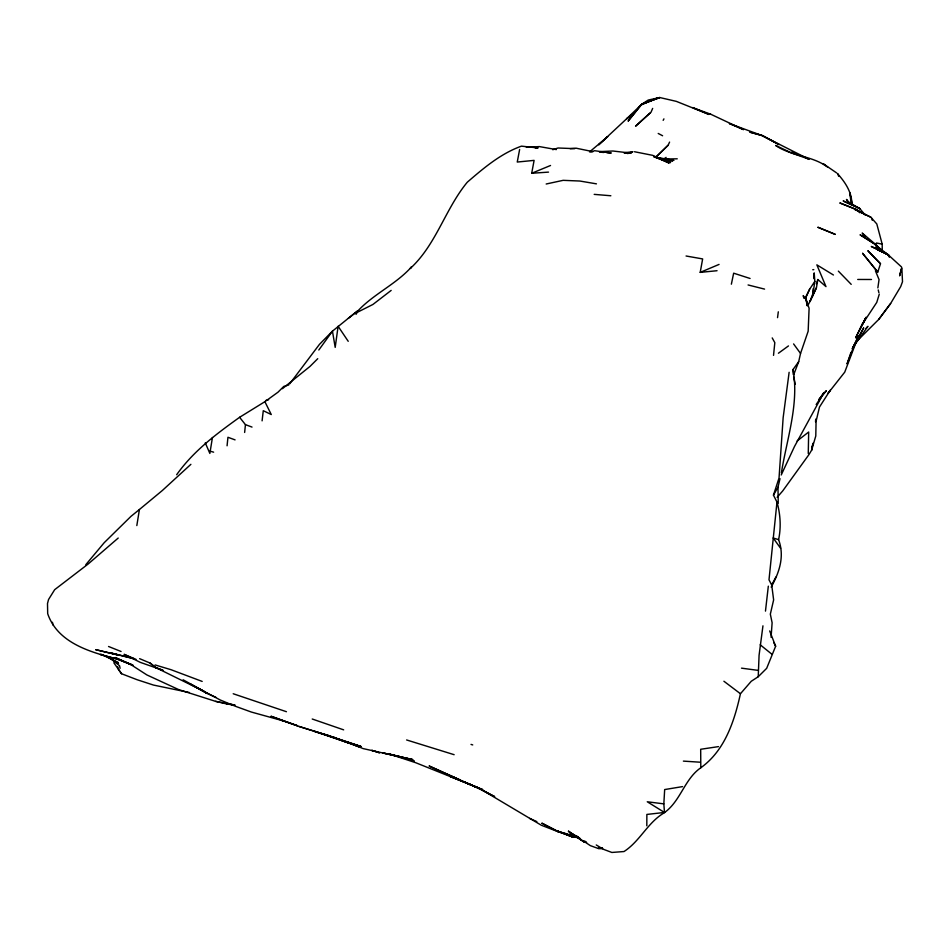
<?xml version="1.0" encoding="UTF-8"?>
<svg xmlns="http://www.w3.org/2000/svg" width="950" height="950" viewBox="0 0 950 950"><rect width="100%" height="100%" fill="white"/><g stroke="black" fill="none" stroke-linecap="round" stroke-linejoin="round"><path stroke-width="1.43" d="M646.807 825.788L646.867 814.435L664.489 812.452L663.836 803.866L664.668 789.557L682.539 786.612M535.159 147.879L538.092 147.951L521.455 146.146C500.804 153.52 483.894 167.901 467.519 182.008L466.984 182.578C445.122 209.273 436.157 244.708 410.246 268.494L411.445 266.986C395.901 284.335 373.813 293.882 357.912 310.876L356.012 314.355M876.328 245.789L876.422 242.986L882.182 244.138L882.253 249.838M596.268 844.954L603.369 849.276L611.871 852.459L624.019 851.533C640.098 841.154 647.722 822.308 664.561 812.606L665.166 812.096C680.782 800.328 684.76 778.81 700.803 767.766L700.684 749.277L718.485 746.617M815.539 421.895L815.694 419.104M813.176 288.646L812.701 295.806L808.414 304.451M813.829 278.623L814.197 272.899L814.827 281.39L812.701 295.806L816.418 287.791L817.867 279.514L825.989 286.627L816.857 264.848L833.423 275.001M700.803 767.766C724.85 750.547 734.386 721.252 740.442 693.738L751.248 681.281L758.231 676.721L759.074 655.298L762.957 625.824M771.068 637.307L772.124 622.784L770.331 614.163L773.633 599.878L771.709 585.022L769.001 579.797L776.981 502.075L773.454 495.14L779.036 478.028L783.144 417.715L789.129 372.293M773.526 355.371L774.82 342.653L772.207 337.915M227.074 445.799L227.941 437.273L235.078 439.886M244.637 432.452L245.444 424.65L239.602 417.299C216.362 433.972 193.361 451.084 176.664 474.727M768.324 586.162L765.474 611.111M136.824 525.576L139.424 509.509L162.343 490.509L190.879 464.336M212.444 437.511L209.855 453.423L205.271 442.843M262.093 420.85L263.281 410.697L271.272 414.544L264.884 401.684L277.982 392.207L283.801 386.412L288.776 384.964M771.186 587.159C779.38 572.316 784.807 556.332 778.596 539.636C781.256 527.167 780.401 514.306 776.981 502.075M777.539 317.644L778.311 311.814M877.859 287.886L879.047 279.585L875.413 270.762M877.752 272.104L862.624 253.353L877.752 272.104L880.508 263.744L868.015 250.895L880.508 263.744M812.309 445.906L811.633 450.157L808.913 454.646L782.717 490.924L777.136 497.337M717.06 270.714L700.209 272.377L702.644 258.923L686.066 256.001M548.518 172.116L531.703 173.268L534.102 160.384L517.251 162.046L519.638 149.447M812.927 443.282L811.633 450.157L815.789 435.967L816.074 421.349L819.47 407.075L830.252 390.213L828.02 393.371L844.752 372.127L858.479 335.92L852.364 348.603L863.633 328.059L852.364 348.603M731.369 284.192L733.661 273.184L750.084 278.481M781.375 472.934C786.837 438.888 799.211 404.106 793.06 369.491L798.689 361.677L800.541 353.459L808.165 331.218L809.103 308.251L805.956 299.488L803.189 295.604L803.938 298.288M778.24 503.31L777.979 487.207L780.021 478.669M879.261 294.251L876.755 302.409L862.588 323.926L865.581 318.238M850.974 352.402L847.044 363.957L853.884 346.037L867.944 326.313L866.068 328.296M813.96 290.676L810.231 301.091M816.394 283.706L817.867 279.514M769.69 630.943L775.639 646.238L766.674 668.325L758.231 676.721M793.796 374.454L798.689 361.677M781.232 474.988L794.509 446.476L823.911 392.576L821.418 395.96M652.662 108.395L650.999 112.254L635.586 126.172L649.966 113.109M859.726 329.828L866.127 317.217L855.665 337.82L862.683 323.131M809.614 289.251L805.956 297.279L807.274 305.841L805.624 297.374L809.614 289.251L814.827 281.39M816.418 287.791L809.768 301.708M656.034 157.035L668.123 145.231L669.584 142.084M771.709 585.022L775.889 577.054M663.159 120.341L663.931 118.869M773.454 495.14L777.979 487.207M856.342 341.691L878.714 319.438L890.613 303.513L900.695 286.615L902.5 281.746L901.847 267.793M816.181 404.534L821.797 396.174L819.244 399.499M318.808 350.016L332.452 331.158L357.378 310.959M878.714 319.438L890.613 303.513M638.495 107.433L641.678 104.286L659.775 97.541L641.678 104.286L628.235 120.959L641.678 104.286L648.197 100.071L659.775 97.541L676.293 101.353L708.997 114.451L692.669 107.552M821.714 396.091L819.066 399.416L826.346 390.711L822.593 394.986M289.679 383.848L319.438 344.387L332.452 331.158L335.196 347.391L338.105 326.277L348.223 341.311M85.797 564.692L104.179 542.723L130.969 516.361L139.424 509.509M641.678 104.286L626.537 118.857L634.588 112.765M348.401 318.262L357.912 310.876M317.751 358.684L309.985 366.427L282.423 388.692M656.106 156.94L668.123 145.231M657.459 98.313L646.475 102.089L640.965 104.987L658.16 97.648M118.216 538.044L88.112 564.039L54.672 589.677L48.557 599.497L47.5 603.535L47.69 613.688C57.618 642.829 89.858 652.044 116.767 658.944L100.284 654.574M589.511 151.952L607.715 136.598L598.69 144.816L626.596 118.798L633.626 113.478M797.097 440.99L808.676 432.024L808.26 453.542M391.162 290.415L372.934 304.451L355.656 313.144M778.418 353.246L788.464 345.919M663.682 159.089L666.116 157.403M264.884 401.684L239.602 417.299M700.209 272.377L719.055 264.421M531.703 173.268L550.537 165.49M590.758 152.131L594.617 150.718L611.23 153.009L606.824 152.677M627.653 153.603L632.89 151.715L624.779 152.701M552.769 149.72L558.066 147.998L574.774 148.651M265.952 400.378L268.613 399.736M546.179 184.003L563.16 180.334L579.868 181.034L596.434 183.849M576.804 836.392L572.684 837.009L557.46 831.238L567.067 833.934M575.071 836.451L572.256 836.843L557.151 830.906L572.684 837.009L579.084 837.71M570.19 148.699L576.033 148.164L592.942 151.667M602.585 848.267L598.583 848.611L590.366 845.643L583.086 840.797L585.746 841.546M812.737 269.717L813.77 269.646M526.336 147.333L539.351 146.585L556.356 149.589M602.371 848.077L598.263 848.303L602.466 848.647M600.566 151.561L612.964 151.014L631.192 153.152L624.281 153.259M661.057 159.054L677.243 158.816M857.719 279.466L871.482 279.49M683.383 761.116L700.209 762.209M599.474 152.131L603.879 152.463M594.189 194.37L610.85 195.759M666.781 159.648L673.93 160.372L654.158 156.952L670.569 162.581L653.766 156.477L669.168 163.067L652.65 155.337L634.505 151.739M133.131 665.202L117.313 659.11L132.335 664.988L115.235 657.566L131.528 665.036L146.87 674.928L178.659 689.581L215.567 701.349L234.686 705.019M663.836 803.866L647.271 801.776L664.489 812.452M234.733 704.959L226.421 703.867L234.614 705.161M741.511 668.159L758.053 670.367M388.787 753.837L399.368 756.758L382.648 752.863L397.789 756.117L414.236 761.081L396.827 755.974L412.716 759.644L363.137 748.6L346.798 741.95L358.791 746.7L325.019 734.587L360.917 746.474L335.136 737.901M189.335 692.514L153.496 685.069L137.121 679.725L121.552 673.74L118.501 669.477L117.717 666.722M577.636 836.629L570.748 835.121L579.108 837.971M412.716 759.644L394.606 755.499L396.197 755.891M215.567 701.349L227.739 704.152M586.625 842.401L583.87 841.748L569.311 832.378L578.051 836.938M655.761 157.249L672.481 161.334M748.078 284.964L764.572 289.109M569.869 834.824L559.028 832.081L541.322 825.241L480.997 789.355L494.701 796.634L477.969 788.049M750.191 132.24L762.779 135.684L778.988 144.59L761.959 135.518L729.374 123.583L743.506 129.627L710.434 114.083M454.136 754.692L406.612 739.955M749.977 132.204L761.959 135.518L809.222 159.398M388.823 753.849L415.744 762.731L479.786 788.405M286.437 711.704L233.213 693.749M210.116 451.167L213.631 452.176M360.976 746.557L351.5 743.826L355.633 745.038M133.428 658.587L109.796 652.709L133.523 658.564M299.108 726.489L330.612 736.286L298.941 726.429L270.999 716.241L297.54 725.764L282.708 720.717L251.358 712.049L235.683 706.373L220.222 699.984L190.143 683.964L207.088 693.417L205.521 692.716L215.994 697.383M471.022 744.408L472.72 744.919M155.111 664.941L170.988 669.691L202.172 681.423M778.596 539.636L773.169 537.985L780.615 548.281M281.129 720.219L282.708 720.717M325.019 734.587L335.73 737.96L314.735 731.488L348.84 743.031L333.557 737.378M163.412 670.474L140.374 662.399L124.117 654.336L136.028 659.359M312.229 719.008L343.651 729.849M694.236 108.241L710.624 114.166M808.379 158.994L791.659 153.021L775.711 145.481C791.386 156.382 812.998 155.752 827.866 167.331M245.444 424.65L252.023 427.084M579.571 837.924L570.463 834.528L580.509 838.743M162.011 669.881L155.206 667.304L150.171 663.112L139.614 658.659M475.024 786.493L450.027 776.376L482.719 789.581M481.139 788.963L482.315 789.426M108.538 646.487L121.077 651.498M464.799 782.278L479.655 788.666L446.928 774.357L479.655 788.666L464.289 781.898M536.845 821.607L529.589 818.413M791.778 152.012L794.449 153.283M100.902 654.17L118.156 662.423M870.829 217.206L854.561 209.285L870.829 217.206L876.803 223.963L882.182 244.138M658.207 133.451L662.601 135.755M183.112 679.796L203.989 691.315L155.206 667.304L156.762 668.254L150.171 663.112M199.833 689.403L207.088 693.417M864.714 214.225L856.164 209.404L839.812 202.932L856.829 209.76L859.809 212.741M105.771 655.951L118.524 663.278M889.081 255.514L875.651 247.321L889.081 255.514L874.629 244.316M876.197 244.934L860.071 234.792L876.232 244.993L862.208 233.047L864.821 236.479M836.831 173.054L823.127 163.661L825.265 165.514M723.9 681.233L740.442 693.738M760.19 644.789L771.934 654.253M109.44 657.614L119.569 665.772L120.092 668.337M901.562 266.998L887.549 254.208L871.269 246.454L887.989 254.636L889.402 257.236M838.351 271.118L851.212 284.359M876.422 245.195L880.377 249.375M837.627 173.767C845.369 182.447 852.269 192.708 851.806 204.856M849.074 202.849L846.474 199.417L848.231 201.78L859.952 208.763L843.161 200.937L859.465 208.204L865.391 215.246M113.81 662.744L121.552 673.74M793.594 343.924L800.541 353.459M773.68 642.414L775.639 646.238M837.746 173.767L838.672 176.284M852.328 204.844L849.822 192.826L851.093 203.027M871.744 218.286L872.254 220.234M878.239 289.928L878.916 292.814M793.63 377.174L795.245 384.37M52.428 622.274L52.998 624.993M793.06 369.491L793.262 374.49M901.491 268.624L899.674 275.654L901.491 268.624M119.558 655.346L95.736 649.681L119.558 655.346M378.053 752.305L371.782 750.334L379.632 752.839L378.053 752.305M835.288 234.389L818.021 227.311L835.288 234.389M444.41 772.92L429.079 765.973L460.109 779.998L444.41 772.92M885.97 253.496L877.42 249.719L887.549 254.208L885.97 253.496M559.028 832.081L542.023 823.246L559.028 832.081M583.87 841.748L568.456 831.191L583.87 841.748"/></g></svg>
